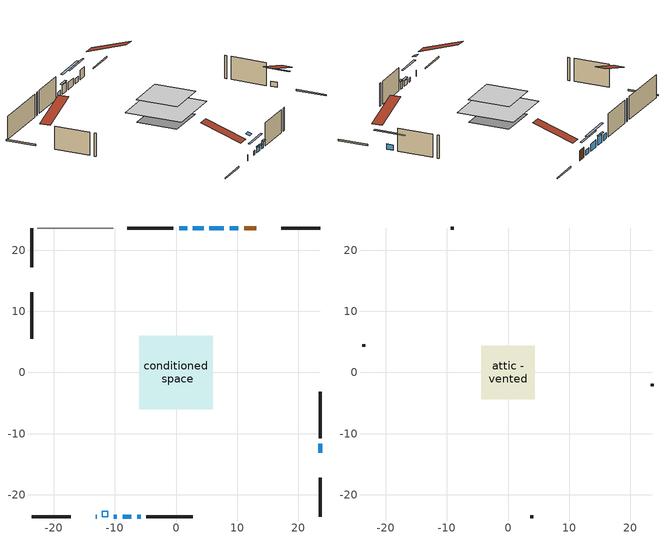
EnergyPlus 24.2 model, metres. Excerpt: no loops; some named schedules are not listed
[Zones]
conditioned space
 floor adiabatic (AdiabaticFloorConstruction): -6.01,-6.01 -6.01,6.01 6.01,6.01 6.01,-6.01 z2.44
 floor foundation (Slab1 construction): -4.31,-4.31 -4.31,4.31 4.31,4.31 4.31,-4.31 z0
 wall outside (RimJoist1 construction): 23.64,23.64 17.24,23.64 / -23.64,-23.64 -17.24,-23.64 / -23.64,23.64 -23.64,17.24 / 23.64,-23.64 23.64,-17.24 z0:0.3
 wall outside (AdiabaticWallConstruction 1): 13.12,23.64 11.15,23.64 z0:2.03
 wall outside (AdiabaticWallConstruction): -13.12,-23.64 -13,-23.64 / 1.85,23.64 0.52,23.64 z0:1.22; 23.64,-13.12 23.64,-11.67 / 10.22,23.64 8.77,23.64 / -8.74,-23.64 -7.29,-23.64 z0:1.12; 7.84,23.64 5.48,23.64 z0:1.52; 4.55,23.64 2.77,23.64 z0:1.96; -10.2,-23.64 -9.67,-23.64 z0:0.84; -6.36,-23.64 -5.78,-23.64 z0:1.5
 wall outside (Wall1 construction): -0.41,23.64 -7.98,23.64 / -4.85,-23.64 2.72,-23.64 / -23.64,13.12 -23.64,5.55 / 23.64,-10.74 23.64,-3.17 z0:4.88
 wall adiabatic (Wall4 construction): -10.28,23.64 -22.71,23.64 z0:4.88
 window (WindowConstruction 8): -13.12,-23.64 -13.01,-23.64 z0:1.22
 window (WindowConstruction): 23.64,-13.12 23.64,-11.67 z0:1.12
 window (WindowConstruction 1): 10.22,23.64 8.77,23.64 z0:1.12
 window (WindowConstruction 2): 7.84,23.64 5.48,23.64 z0:1.52
 window (WindowConstruction 3): 4.55,23.64 2.77,23.64 z0:1.96
 window (WindowConstruction 4): -10.2,-23.64 -9.67,-23.64 z0:0.84
 window (WindowConstruction 5): -8.74,-23.64 -7.29,-23.64 z0:1.12
 window (WindowConstruction 6): 1.85,23.64 0.52,23.64 z0:1.22
 window (WindowConstruction 7): -6.36,-23.64 -5.78,-23.64 z0:1.5
 door (Door): 13.12,23.64 11.15,23.64 z0:2.03
 ceiling adiabatic (AdiabaticFloorConstruction): 6.01,-6.01 6.01,6.01 -6.01,6.01 -6.01,-6.01 z2.44
 roof outside (AdiabaticRoofConstruction): -11.13,-23.64,4.88 -11.13,-22.74,5.18 -12.08,-22.74,5.18 -12.08,-23.64,4.88
 skylight (SkylightConstruction): -11.13,-23.64,4.88 -11.13,-22.74,5.18 -12.08,-22.74,5.18 -12.08,-23.64,4.88
attic - vented
 floor to conditioned space (Floor1 construction Reversed): -4.41,-4.41 -4.41,4.41 4.41,4.41 4.41,-4.41 z4.88
 wall outside (Wall3 construction): -8.91,23.64 -9.35,23.64 / 3.65,-23.64 4.09,-23.64 / -23.64,4.62 -23.64,4.18 / 23.64,-2.24 23.64,-1.8 z0:4.88
 roof outside (Roof1 construction): 14.05,23.64,4.88 14.05,15.05,7.74 16.31,15.05,7.74 16.31,23.64,4.88; -14.05,-23.64,4.88 -14.05,-15.05,7.74 -16.31,-15.05,7.74 -16.31,-23.64,4.88; -23.64,14.05,4.88 -15.05,14.05,7.74 -15.05,16.31,7.74 -23.64,16.31,4.88; 23.64,-14.05,4.88 15.05,-14.05,7.74 15.05,-16.31,7.74 23.64,-16.31,4.88
shading: 23.64,-9.03 23.64,-15.76 24.05,-15.76 24.05,-9.03 z3.76; 6.13,23.64 12.86,23.64 12.86,24.05 6.13,24.05 z3.76; 2.84,23.64 10.48,23.64 10.48,24.05 2.84,24.05 z4.16; 2.57,23.64 4.75,23.64 4.75,24.05 2.57,24.05 z2.16; -7.03,-23.64 -12.84,-23.64 -12.84,-24.05 -7.03,-24.05 z3.48; -7.09,-23.64 -8.94,-23.64 -8.94,-24.05 -7.09,-24.05 z1.32; -5.58,-23.64 -6.56,-23.64 -6.56,-24.05 -5.58,-24.05 z1.7
[Building]
Building 1: Terrain=Suburbs
[Site:Location]
Comox AP_BC: Latitude {deg}=49.72; Longitude {deg}=-124.9; Time Zone {hr}=-8; Elevation {m}=26; Keep Site Location Information=Yes
[Site:GroundTemperature:Shallow]
7.68431, 6.60511, 6.51868, 7.03082, 9.08677, 11.1331, 12.9072, 14.0311, 14.1265, 13.2125, 11.4836, 9.50004
[Site:WaterMainsTemperature]
Calculation Method=Schedule; Temperature Schedule=mains temperature schedule
[Material] Roughness=Rough; Thermal Absorptance=0.9
Name | Thickness {m} | Conductivity {W/m-K} | Density {kg/m3} | Specific Heat {J/kg-K} | Solar Absorptance | Visible Absorptance
asphalt or fiberglass shingles | 0.00635 | 0.162714 | 1121.4 | 1465.45 | 0.4 | 0.4
asphalt or fiberglass shingles 1 | 0.00635 | 0.162714 | 1121.4 | 1465.45 | 0.7 | 0.7
ceiling loosefill ins | 0.169333 | 0.0480833 | 16.02 | 1046.75 | 0.7 | 0.7
ceiling stud and cavity | 0.1397 | 0.453348 | 65.682 | 1177.47 | 0.7 | 0.7
concrete 4.0 in. | 0.1016 | 1.803125 | 2242.8 | 837.4 | 0.7 | 0.7
door material | 0.04445 | 0.053851 | 512.64 | 1214.23 | 0.7 | 0.7
floor covering | 0.0127 | 0.0433444 | 54.468 | 1339.84 | 0.6 | 0.6
floor rigid ins; roof rigid ins; wall rigid ins 2 | 0.512978 | 0.029427 | 32.04 | 1214.23 | 0.7 | 0.7
floor stud and cavity | 0.1397 | 1.75129 | 37.0049 | 1207.88 | 0.7 | 0.7
furniture material conditioned space 1 | 0.1524 | 0.115458 | 640.8 | 1214.23 | 0.6 | 0.6
gypsum board | 0.0127 | 0.160291 | 801 | 837.4 | 0.6 | 0.6
osb sheathing 0.5 in. | 0.0127 | 0.115458 | 512.64 | 1214.23 | 0.7 | 0.7
osb sheathing 0.75 in. | 0.01905 | 0.115458 | 512.64 | 1214.23 | 0.7 | 0.7
osb sheathing 2.0 in. | 0.0508 | 0.115458 | 512.64 | 1214.23 | 0.7 | 0.7
rim joist stud and cavity | 0.0508 | 0.0451784 | 125.044 | 1163.47 | 0.6 | 0.6
roof stud and cavity | 0.18415 | 1.78685 | 37.0049 | 1207.88 | 0.6 | 0.6
wall rigid ins | 0.051816 | 0.029427 | 32.04 | 1214.23 | 0.7 | 0.7
wall rigid ins 1 | 0.051816 | 0.029427 | 32.04 | 1214.23 | 0.4 | 0.4
wall stud and cavity | 0.1397 | 0.161917 | 139.0536 | 1170.24 | 0.7 | 0.7
wall stud and cavity 1 | 0.0889 | 6.9971 | 50.32683 | 1063.81 | 0.6 | 0.6
wall stud and cavity 2 | 0.1397 | 0.136194 | 139.0536 | 1170.24 | 0.7 | 0.7
wall stud and cavity 3 | 0.0889 | 0.380278 | 52.3479 | 1209.89 | 0.7 | 0.7
wall stud and cavity 4 | 0.0889 | 0.391764 | 83.0341 | 1211.67 | 0.7 | 0.7
wood siding | 0.0254 | 0.102417 | 544.68 | 1172.36 | 0.4 | 0.4
wood siding 1 | 0.00254 | 0.102417 | 544.68 | 1172.36 | 0.4 | 0.4
wood siding 2; wood siding 3; wood siding 4 | 0.0254 | 0.102417 | 544.68 | 1172.36 | 0.7 | 0.7
[WindowMaterial:SimpleGlazingSystem]
Name | U-Factor {W/m2-K} | Solar Heat Gain Coefficient
SkylightMaterial | 3.34654 | 0.6703
WindowMaterial | 4.35105 | 0.67
WindowMaterial 1 | 3.38295 | 0.72
WindowMaterial 2 | 4.264178 | 0.68
WindowMaterial 3 | 5.16244 | 0.63
WindowMaterial 4 | 3.6413 | 0.7
WindowMaterial 5 | 4.04671 | 0.67
WindowMaterial 6 | 2.65219 | 0.41
[Construction]
AdiabaticFloorConstruction: floor stud and cavity, floor rigid ins, osb sheathing 0.75 in., floor covering
AdiabaticRoofConstruction: asphalt or fiberglass shingles 1, roof rigid ins, osb sheathing 0.75 in., roof stud and cavity
AdiabaticWallConstruction: wood siding 3, wall rigid ins 2, wall stud and cavity 3, gypsum board
AdiabaticWallConstruction 1: wood siding 4, wall rigid ins 2, wall stud and cavity 3, gypsum board
Door: door material
Floor1 construction Reversed: gypsum board, ceiling stud and cavity, ceiling loosefill ins
furniture construction conditioned space 1: furniture material conditioned space 1
PartitionWallConstruction: gypsum board, wall stud and cavity 4, gypsum board
RimJoist1 construction: wood siding 2, osb sheathing 2.0 in., rim joist stud and cavity
Roof1 construction: asphalt or fiberglass shingles
SkylightConstruction: SkylightMaterial
Slab1 construction: concrete 4.0 in.
Wall1 construction: wood siding, wall rigid ins, osb sheathing 0.5 in., wall stud and cavity, gypsum board
Wall3 construction: wood siding 1, wall stud and cavity 1
Wall4 construction: wall rigid ins 1, osb sheathing 0.5 in., wall stud and cavity 2, gypsum board
WindowConstruction; WindowConstruction 1; WindowConstruction 5: WindowMaterial
WindowConstruction 2: WindowMaterial 1
WindowConstruction 3: WindowMaterial 2
WindowConstruction 4: WindowMaterial 3
WindowConstruction 6: WindowMaterial 4
WindowConstruction 7: WindowMaterial 5
WindowConstruction 8: WindowMaterial 6
[Zone] Multiplier=1; Part of Total Floor Area=Yes
Name | Volume {m3}
attic - vented | 36.7899
conditioned space | 251.6
[Space]
Name | Zone | Volume {m3}
attic - vented 1 | attic - vented | 36.7899
conditioned space 1 | conditioned space | 251.6
[ZoneInfiltration:EffectiveLeakageArea]
infil attic - vented 1: Zone or Space=attic - vented 1; Schedule=Always On Discrete; Effective Air Leakage Area {cm2}=3333.97; Stack Coefficient=0.000538311; Wind Coefficient=1.5676e-05
[ZoneMixing]
whole house fan mix: Zone or Space=attic - vented; Schedule=Always On Continuous; Design Flow Rate Calculation Method=Flow/Zone; Design Flow Rate {m3/s}=0; Source Zone or Space=conditioned space
[SurfaceProperty:ExposedFoundationPerimeter]
Slab1: Exposed Perimeter Calculation Method=TotalExposedPerimeter; Total Exposed Perimeter {m}=26.822
[InternalMass] Zone or ZoneList=conditioned space; Space or SpaceList=conditioned space 1
Name | Construction | Surface Area {m2}
furniture mass conditioned space 1 | furniture construction conditioned space 1 | 87.5679
partition wall mass | PartitionWallConstruction | 218.92
[Lights]
interior lighting: Zone or ZoneList or Space or SpaceList=conditioned space 1; Schedule=interior lighting schedule; Design Level Calculation Method=LightingLevel; Lighting Level {W}=343.2; Return Air Fraction=0; Fraction Radiant=0.6; Fraction Visible=0.2; Fraction Replaceable=1
[People]
occupants: Zone or ZoneList or Space or SpaceList=conditioned space 1; Number of People Schedule=occupants schedule; Number of People Calculation Method=People; Number of People=3; Fraction Radiant=0.314171; Sensible Heat Fraction=0.56303; Activity Level Schedule=occupants activity schedule; Carbon Dioxide Generation Rate {m3/s-W}=0; Enable ASHRAE 55 Comfort Warnings=No; Mean Radiant Temperature Calculation Type=EnclosureAveraged
[ElectricEquipment] Zone or ZoneList or Space or SpaceList=conditioned space 1; Design Level Calculation Method=EquipmentLevel
Name | Schedule | Design Level {W} | Fraction Latent | Fraction Radiant | Fraction Lost
clothes dryer | clothes dryer schedule | 140.772 | 0.015 | 0.081 | 0.85
clothes washer | clothes washer schedule | 32.1985 | 0.03 | 0.162 | 0.7
cooking range | cooking range schedule | 208.969 | 0.08 | 0.432 | 0.2
dishwasher | dishwasher schedule | 66.8632 | 0.3 | 0.18 | 0.4
fridge | fridge schedule | 72.9452 | 0 | 0.6 | 0
mech vent bath fan 0 | mech vent bath fan 0 schedule | 50.2 | 0 | 0 | 1
mech vent bath fan 1 | mech vent bath fan 1 schedule | 50.2 | 0 | 0 | 1
mech vent house fan | mech vent house fan schedule | 0 | 0 | 0 | 1
mech vent house fan cfis | mech vent house fan cfis schedule | 0 | 0 | 0 | 0
mech vent range fan 0 | mech vent range fan 0 schedule | 57 | 0 | 0 | 1
misc plug loads | misc plug loads schedule | 494.7 | 0.045 | 0.513 | 0.1
whole house fan | Always On Discrete | 0 | 0 | 0 | 1
[OtherEquipment] Zone or ZoneList or Space or SpaceList=conditioned space 1; Design Level Calculation Method=EquipmentLevel
Name | Fuel Type | Schedule | Design Level {W} | Fraction Latent | Fraction Radiant | Fraction Lost
clothes dryer 1 | Electricity | clothes dryer schedule | 0 | 0.015 | 0.081 | 0.85
cooking range 1 | Electricity | cooking range schedule | 0 | 0.08 | 0.432 | 0.2
general water use latent | None | general water use schedule | 59.3978 | 1 | 0 | 0
general water use sensible | None | general water use schedule | -58.539 | 0 | 0.6 | 0
mech vent house fan latent load | None | Always On Discrete | 0 | 1 | 0 | 0
mech vent house fan sensible load | None | Always On Discrete | 0 | 0 | 0 | 0
water heater energy adjustment1 | Electricity | Always On Discrete | 0.01 | 0 | 0 | 1
[ZoneInfiltration:DesignFlowRate] Zone or ZoneList or Space or SpaceList=conditioned space 1; Schedule=Always On Discrete; Design Flow Rate Calculation Method=Flow/Zone; Design Flow Rate {m3/s}=0
infil flow; natural vent flow; whole house fan flow
[ZoneControl:Thermostat]
conditioned space Thermostat: Zone or ZoneList=conditioned space; Control Type Schedule=conditioned space Thermostat Schedule; Control 1=conditioned space temperature setpoint; Temperature Difference Between Cutout And Setpoint {deltaC}=0
[ZoneHVAC:Baseboard:Convective:Electric]
electric baseboard: Availability Schedule=Always On Discrete; Heating Design Capacity {W}=6218.68; Efficiency=1
[Zone equipment]
conditioned space: electric baseboard
[Foundation:Kiva]
Foundation Kiva 1: Initial Indoor Air Temperature {C}=18; Wall Height Above Grade {m}=0.1016; Wall Depth Below Slab {m}=0.2032
[Foundation:Kiva:Settings]
Soil Conductivity {W/m-K}=0.849921; Soil Density {kg/m3}=1842.3; Soil Specific Heat {J/kg-K}=418.7; Ground Solar Absorptivity=0.9; Ground Thermal Absorptivity=0.9; Ground Surface Roughness {m}=0.03; Far-Field Width {m}=40; Deep-Ground Boundary Condition=ZeroFlux; Deep-Ground Depth {m}=40; Minimum Cell Dimension {m}=0.2; Maximum Cell Growth Coefficient=3; Simulation Timestep=Timestep
[Exterior:Lights]
exterior lighting: Schedule=exterior lighting schedule; Design Level {W}=75.6
[EnergyManagementSystem:GlobalVariable]
infil_program_Qfan
infil_program_Qinf
natural_vent_program_Qnv
natural_vent_program_Qwhf
[EnergyManagementSystem:Sensor]
Name | Output:Variable or Output:Meter Index Key | Output:Variable or Output:Meter
airflow_gain | infil flow | Infiltration Sensible Heat Gain Energy
airflow_gain_1 | natural vent flow | Infiltration Sensible Heat Gain Energy
airflow_gain_2 | whole house fan flow | Infiltration Sensible Heat Gain Energy
airflow_loss | infil flow | Infiltration Sensible Heat Loss Energy
airflow_loss_1 | natural vent flow | Infiltration Sensible Heat Loss Energy
airflow_loss_2 | whole house fan flow | Infiltration Sensible Heat Loss Energy
clg_load_cond |  | Cooling:EnergyTransfer:Zone:CONDITIONED SPACE
clg_sp_s; clg_sp_s_1 | cooling setpoint | Schedule Value
clothes_dryer_exhaust_0_sch_s | clothes dryer exhaust 0 schedule | Schedule Value
conditioned_space_clg_unmet_s | conditioned space | Zone Cooling Setpoint Not Met Time
conditioned_space_htg_unmet_s | conditioned space | Zone Heating Setpoint Not Met Time
cool_season | cooling season schedule | Schedule Value
fridge_tin_s | conditioned space | Zone Mean Air Temperature
htg_load_cond |  | Heating:EnergyTransfer:Zone:CONDITIONED SPACE
htg_sp_s; htg_sp_s_1 | heating setpoint | Schedule Value
ig_ee_conv | clothes dryer | Electric Equipment Convective Heating Energy
ig_ee_conv_2 | cooking range | Electric Equipment Convective Heating Energy
ig_ee_conv_4 | fridge | Electric Equipment Convective Heating Energy
ig_ee_conv_5 | misc plug loads | Electric Equipment Convective Heating Energy
ig_ee_conv_6 | whole house fan | Electric Equipment Convective Heating Energy
ig_ee_rad | clothes dryer | Electric Equipment Radiant Heating Energy
ig_ee_rad_2 | cooking range | Electric Equipment Radiant Heating Energy
ig_ee_rad_4 | fridge | Electric Equipment Radiant Heating Energy
ig_ee_rad_5 | misc plug loads | Electric Equipment Radiant Heating Energy
ig_ee_rad_6 | whole house fan | Electric Equipment Radiant Heating Energy
ig_lgt_conv | interior lighting | Lights Convective Heating Energy
ig_lgt_rad | interior lighting | Lights Radiant Heating Energy
ig_lgt_vis | interior lighting | Lights Visible Radiation Heating Energy
ig_oe_conv | clothes dryer 1 | Other Equipment Convective Heating Energy
ig_oe_conv_1 | cooking range 1 | Other Equipment Convective Heating Energy
ig_oe_conv_2 | general water use latent | Other Equipment Convective Heating Energy
ig_oe_conv_3 | general water use sensible | Other Equipment Convective Heating Energy
ig_oe_conv_4 | water heater energy adjustment1 | Other Equipment Convective Heating Energy
ig_oe_rad | clothes dryer 1 | Other Equipment Radiant Heating Energy
ig_oe_rad_1 | cooking range 1 | Other Equipment Radiant Heating Energy
ig_oe_rad_2 | general water use latent | Other Equipment Radiant Heating Energy
ig_oe_rad_3 | general water use sensible | Other Equipment Radiant Heating Energy
ig_oe_rad_4 | water heater energy adjustment1 | Other Equipment Radiant Heating Energy
ig_ppl_conv | occupants | People Convective Heating Energy
ig_ppl_rad | occupants | People Radiant Heating Energy
im_conv | furniture mass conditioned space 1 | Surface Inside Face Convection Heat Gain Energy
im_conv_1 | partition wall mass | Surface Inside Face Convection Heat Gain Energy
im_ig | furniture mass conditioned space 1 | Surface Inside Face Internal Gains Radiation Heat Gain Energy
im_ig_1 | partition wall mass | Surface Inside Face Internal Gains Radiation Heat Gain Energy
im_lgt | furniture mass conditioned space 1 | Surface Inside Face Lights Radiation Heat Gain Energy
im_lgt_1 | partition wall mass | Surface Inside Face Lights Radiation Heat Gain Energy
im_sol | furniture mass conditioned space 1 | Surface Inside Face Solar Radiation Heat Gain Energy
im_sol_1 | partition wall mass | Surface Inside Face Solar Radiation Heat Gain Energy
im_surf | furniture mass conditioned space 1 | Surface Inside Face Net Surface Thermal Radiation Heat Gain Energy
im_surf_1 | partition wall mass | Surface Inside Face Net Surface Thermal Radiation Heat Gain Energy
mech_vent_bath_fan_0_sch_s | mech vent bath fan 0 schedule | Schedule Value
mech_vent_bath_fan_1_sch_s | mech vent bath fan 1 schedule | Schedule Value
mech_vent_range_fan_0_sch_s | mech vent range fan 0 schedule | Schedule Value
mv_conv | mech vent bath fan 0 | Electric Equipment Convective Heating Energy
mv_conv_1 | mech vent bath fan 1 | Electric Equipment Convective Heating Energy
mv_conv_2 | mech vent house fan | Electric Equipment Convective Heating Energy
mv_conv_3 | mech vent house fan cfis | Electric Equipment Convective Heating Energy
mv_conv_4 | mech vent range fan 0 | Electric Equipment Convective Heating Energy
mv_conv_5 | mech vent house fan latent load | Other Equipment Convective Heating Energy
mv_conv_6 | mech vent house fan sensible load | Other Equipment Convective Heating Energy
mv_rad | mech vent bath fan 0 | Electric Equipment Radiant Heating Energy
mv_rad_1 | mech vent bath fan 1 | Electric Equipment Radiant Heating Energy
mv_rad_2 | mech vent house fan | Electric Equipment Radiant Heating Energy
mv_rad_3 | mech vent house fan cfis | Electric Equipment Radiant Heating Energy
mv_rad_4 | mech vent range fan 0 | Electric Equipment Radiant Heating Energy
mv_rad_5 | mech vent house fan latent load | Other Equipment Radiant Heating Energy
mv_rad_6 | mech vent house fan sensible load | Other Equipment Radiant Heating Energy
natural_vent_s | natural vent schedule | Schedule Value
out_pb_s |  | Site Outdoor Air Barometric Pressure
out_wt_s |  | Site Outdoor Air Humidity Ratio
site_vw_s |  | Site Wind Speed
ss_back_out | Window1 | Surface Window Shortwave from Zone Back Out Window Heat Transfer Rate
ss_back_out_1 | Window10 | Surface Window Shortwave from Zone Back Out Window Heat Transfer Rate
ss_back_out_2 | Window2 | Surface Window Shortwave from Zone Back Out Window Heat Transfer Rate
ss_back_out_3 | Window3 | Surface Window Shortwave from Zone Back Out Window Heat Transfer Rate
ss_back_out_4 | Window4 | Surface Window Shortwave from Zone Back Out Window Heat Transfer Rate
ss_back_out_5 | Window5 | Surface Window Shortwave from Zone Back Out Window Heat Transfer Rate
ss_back_out_6 | Window6 | Surface Window Shortwave from Zone Back Out Window Heat Transfer Rate
ss_back_out_7 | Window7 | Surface Window Shortwave from Zone Back Out Window Heat Transfer Rate
ss_back_out_8 | Window8 | Surface Window Shortwave from Zone Back Out Window Heat Transfer Rate
ss_back_out_9 | Window9 | Surface Window Shortwave from Zone Back Out Window Heat Transfer Rate
ss_conv | Door1 | Surface Inside Face Convection Heat Gain Energy
ss_conv_1 | Window1 | Surface Inside Face Convection Heat Gain Energy
ss_conv_10 | Window9 | Surface Inside Face Convection Heat Gain Energy
ss_conv_2 | Window10 | Surface Inside Face Convection Heat Gain Energy
ss_conv_3 | Window2 | Surface Inside Face Convection Heat Gain Energy
ss_conv_4 | Window3 | Surface Inside Face Convection Heat Gain Energy
ss_conv_5 | Window4 | Surface Inside Face Convection Heat Gain Energy
ss_conv_6 | Window5 | Surface Inside Face Convection Heat Gain Energy
ss_conv_7 | Window6 | Surface Inside Face Convection Heat Gain Energy
ss_conv_8 | Window7 | Surface Inside Face Convection Heat Gain Energy
ss_conv_9 | Window8 | Surface Inside Face Convection Heat Gain Energy
ss_ig | Door1 | Surface Inside Face Internal Gains Radiation Heat Gain Energy
ss_ig_1 | Window1 | Surface Inside Face Internal Gains Radiation Heat Gain Energy
ss_ig_10 | Window9 | Surface Inside Face Internal Gains Radiation Heat Gain Energy
ss_ig_2 | Window10 | Surface Inside Face Internal Gains Radiation Heat Gain Energy
ss_ig_3 | Window2 | Surface Inside Face Internal Gains Radiation Heat Gain Energy
ss_ig_4 | Window3 | Surface Inside Face Internal Gains Radiation Heat Gain Energy
ss_ig_5 | Window4 | Surface Inside Face Internal Gains Radiation Heat Gain Energy
ss_ig_6 | Window5 | Surface Inside Face Internal Gains Radiation Heat Gain Energy
ss_ig_7 | Window6 | Surface Inside Face Internal Gains Radiation Heat Gain Energy
ss_ig_8 | Window7 | Surface Inside Face Internal Gains Radiation Heat Gain Energy
ss_ig_9 | Window8 | Surface Inside Face Internal Gains Radiation Heat Gain Energy
ss_lgt | Door1 | Surface Inside Face Lights Radiation Heat Gain Energy
ss_sol | Door1 | Surface Inside Face Solar Radiation Heat Gain Energy
ss_surf | Door1 | Surface Inside Face Net Surface Thermal Radiation Heat Gain Energy
ss_surf_1 | Window1 | Surface Inside Face Net Surface Thermal Radiation Heat Gain Energy
ss_surf_10 | Window9 | Surface Inside Face Net Surface Thermal Radiation Heat Gain Energy
ss_surf_2 | Window10 | Surface Inside Face Net Surface Thermal Radiation Heat Gain Energy
ss_surf_3 | Window2 | Surface Inside Face Net Surface Thermal Radiation Heat Gain Energy
ss_surf_4 | Window3 | Surface Inside Face Net Surface Thermal Radiation Heat Gain Energy
ss_surf_5 | Window4 | Surface Inside Face Net Surface Thermal Radiation Heat Gain Energy
ss_surf_6 | Window5 | Surface Inside Face Net Surface Thermal Radiation Heat Gain Energy
ss_surf_7 | Window6 | Surface Inside Face Net Surface Thermal Radiation Heat Gain Energy
ss_surf_8 | Window7 | Surface Inside Face Net Surface Thermal Radiation Heat Gain Energy
ss_surf_9 | Window8 | Surface Inside Face Net Surface Thermal Radiation Heat Gain Energy
ss_trans_in | Window1 | Surface Window Transmitted Solar Radiation Rate
ss_trans_in_1 | Window10 | Surface Window Transmitted Solar Radiation Rate
ss_trans_in_2 | Window2 | Surface Window Transmitted Solar Radiation Rate
ss_trans_in_3 | Window3 | Surface Window Transmitted Solar Radiation Rate
ss_trans_in_4 | Window4 | Surface Window Transmitted Solar Radiation Rate
ss_trans_in_5 | Window5 | Surface Window Transmitted Solar Radiation Rate
ss_trans_in_6 | Window6 | Surface Window Transmitted Solar Radiation Rate
ss_trans_in_7 | Window7 | Surface Window Transmitted Solar Radiation Rate
ss_trans_in_8 | Window8 | Surface Window Transmitted Solar Radiation Rate
ss_trans_in_9 | Window9 | Surface Window Transmitted Solar Radiation Rate
ss_trans_out | Window1 | Surface Inside Face Initial Transmitted Diffuse Transmitted Out Window Solar Radiation Rate
ss_trans_out_1 | Window10 | Surface Inside Face Initial Transmitted Diffuse Transmitted Out Window Solar Radiation Rate
ss_trans_out_2 | Window2 | Surface Inside Face Initial Transmitted Diffuse Transmitted Out Window Solar Radiation Rate
ss_trans_out_3 | Window3 | Surface Inside Face Initial Transmitted Diffuse Transmitted Out Window Solar Radiation Rate
ss_trans_out_4 | Window4 | Surface Inside Face Initial Transmitted Diffuse Transmitted Out Window Solar Radiation Rate
ss_trans_out_5 | Window5 | Surface Inside Face Initial Transmitted Diffuse Transmitted Out Window Solar Radiation Rate
ss_trans_out_6 | Window6 | Surface Inside Face Initial Transmitted Diffuse Transmitted Out Window Solar Radiation Rate
ss_trans_out_7 | Window7 | Surface Inside Face Initial Transmitted Diffuse Transmitted Out Window Solar Radiation Rate
ss_trans_out_8 | Window8 | Surface Inside Face Initial Transmitted Diffuse Transmitted Out Window Solar Radiation Rate
ss_trans_out_9 | Window9 | Surface Inside Face Initial Transmitted Diffuse Transmitted Out Window Solar Radiation Rate
s_conv | Floor1 | Surface Inside Face Convection Heat Gain Energy
s_conv_1 | inferred conditioned ceiling | Surface Inside Face Convection Heat Gain Energy
s_conv_10 | Wall1:270 | Surface Inside Face Convection Heat Gain Energy
s_conv_11 | Wall1:90 | Surface Inside Face Convection Heat Gain Energy
s_conv_12 | Wall4 | Surface Inside Face Convection Heat Gain Energy
s_conv_2 | inferred conditioned floor | Surface Inside Face Convection Heat Gain Energy
s_conv_3 | RimJoist1:0 | Surface Inside Face Convection Heat Gain Energy
s_conv_4 | RimJoist1:180 | Surface Inside Face Convection Heat Gain Energy
s_conv_5 | RimJoist1:270 | Surface Inside Face Convection Heat Gain Energy
s_conv_6 | RimJoist1:90 | Surface Inside Face Convection Heat Gain Energy
s_conv_7 | Slab1 | Surface Inside Face Convection Heat Gain Energy
s_conv_8 | Wall1:0 | Surface Inside Face Convection Heat Gain Energy
s_conv_9 | Wall1:180 | Surface Inside Face Convection Heat Gain Energy
s_ig | Floor1 | Surface Inside Face Internal Gains Radiation Heat Gain Energy
s_ig_1 | inferred conditioned ceiling | Surface Inside Face Internal Gains Radiation Heat Gain Energy
s_ig_10 | Wall1:270 | Surface Inside Face Internal Gains Radiation Heat Gain Energy
s_ig_11 | Wall1:90 | Surface Inside Face Internal Gains Radiation Heat Gain Energy
s_ig_12 | Wall4 | Surface Inside Face Internal Gains Radiation Heat Gain Energy
s_ig_2 | inferred conditioned floor | Surface Inside Face Internal Gains Radiation Heat Gain Energy
s_ig_3 | RimJoist1:0 | Surface Inside Face Internal Gains Radiation Heat Gain Energy
s_ig_4 | RimJoist1:180 | Surface Inside Face Internal Gains Radiation Heat Gain Energy
s_ig_5 | RimJoist1:270 | Surface Inside Face Internal Gains Radiation Heat Gain Energy
s_ig_6 | RimJoist1:90 | Surface Inside Face Internal Gains Radiation Heat Gain Energy
s_ig_7 | Slab1 | Surface Inside Face Internal Gains Radiation Heat Gain Energy
s_ig_8 | Wall1:0 | Surface Inside Face Internal Gains Radiation Heat Gain Energy
s_ig_9 | Wall1:180 | Surface Inside Face Internal Gains Radiation Heat Gain Energy
s_lgt | Floor1 | Surface Inside Face Lights Radiation Heat Gain Energy
s_lgt_1 | inferred conditioned ceiling | Surface Inside Face Lights Radiation Heat Gain Energy
